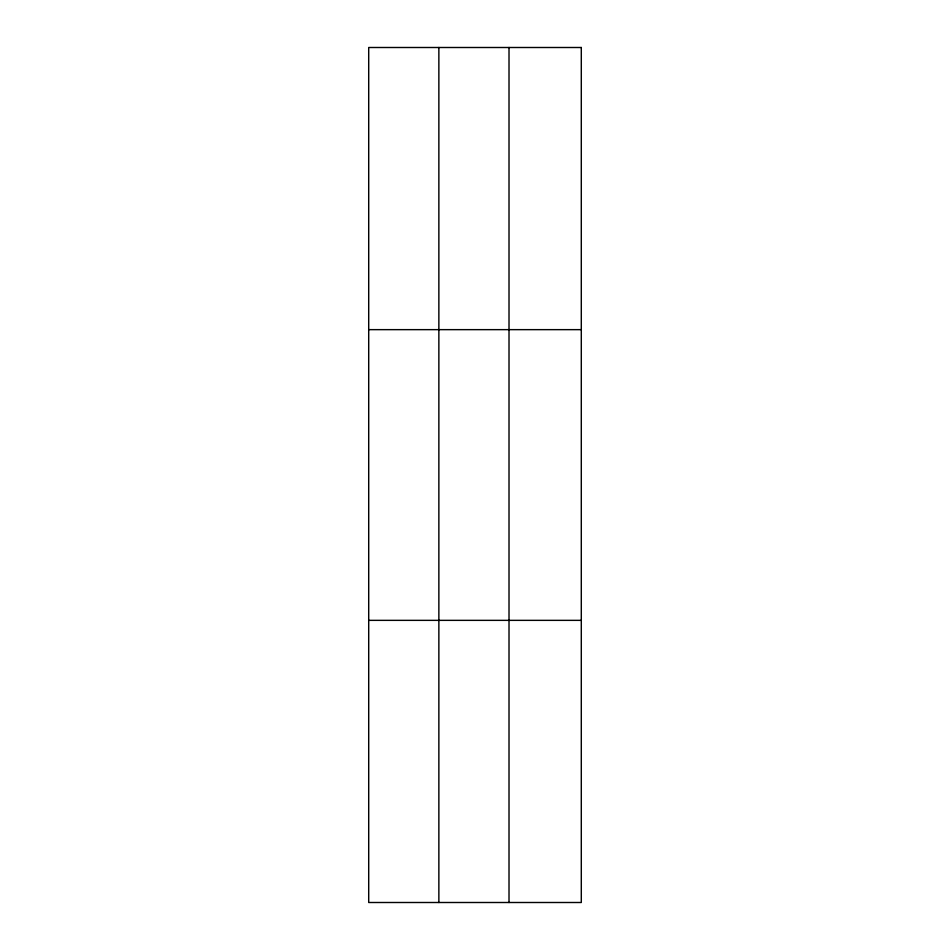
<?xml version="1.0" encoding="UTF-8"?>
<svg xmlns="http://www.w3.org/2000/svg" width="950" height="950" viewBox="0 0 950 950"><rect width="100%" height="100%" fill="white"/><g stroke="black" fill="none" stroke-linecap="round" stroke-linejoin="round"><path stroke-width="1.43" d="M438.864 902.5L438.864 47.5M509.01 902.5L509.01 47.5M368.707 329.65L581.293 329.65M368.707 620.35L581.293 620.35M581.293 47.5L581.293 902.5L368.707 902.5L368.707 47.5L581.293 47.5"/></g></svg>
